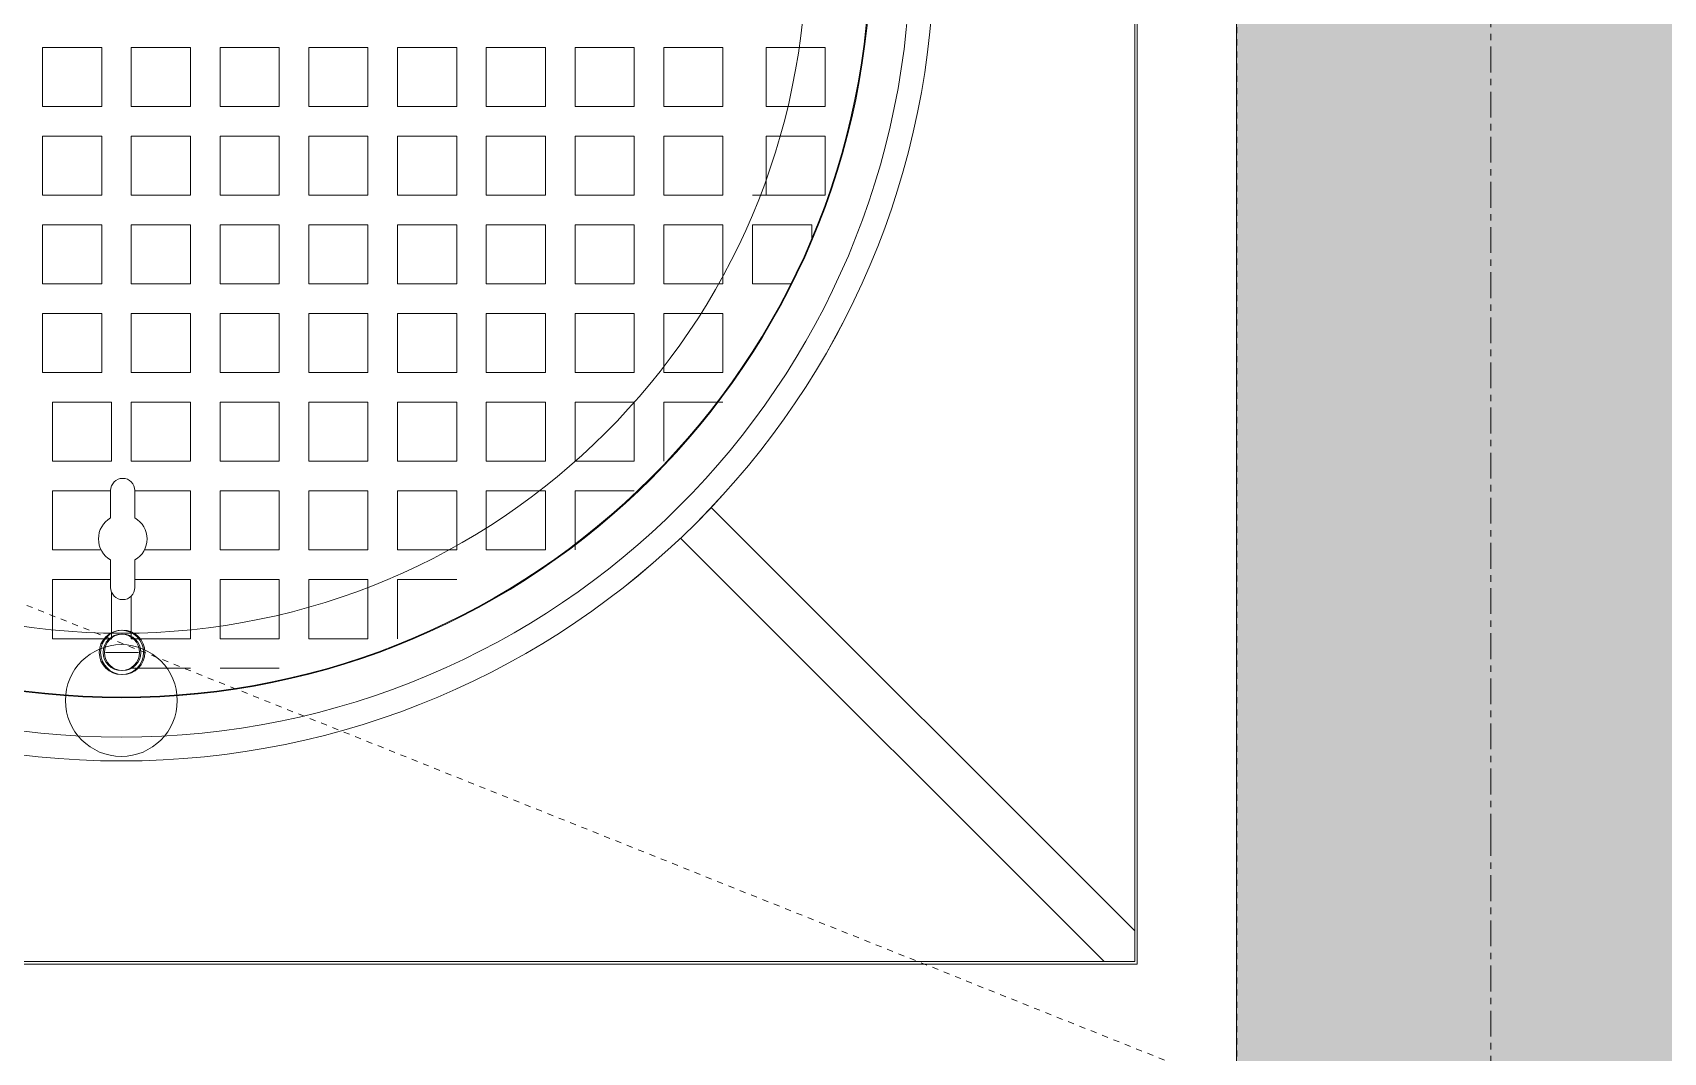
# Model space of a CAD drawing. Header units: millimetres. Extents: x 83532 to 228915, y -7302 to 22802.
# Drawn here: x 122386 to 123189, y 19694 to 20197 of the extents above; entities that cross this region are included whole.
import ezdxf

# ---------------------------------------------------------------- set-up
doc = ezdxf.new("R2010")
doc.units = ezdxf.units.MM
doc.linetypes.add('Dash', pattern=[6, 3, -3])
doc.linetypes.add('Grid Line', pattern=[22.225, 12.7, -3.175, 3.175, -3.175])
for name, color, linetype, lineweight in [('A-DETL-GENF-4', 7, 'Continuous', 18), ('A-FLOR-OVHD', 1, 'Dash', 18), ('C-PRKG', 70, 'Continuous', 18), ('C-PRKG-HDLN', 70, 'Dash', 18), ('G-IMPT', 8, 'Continuous', 18), ('M-EQPM', 50, 'Continuous', 18), ('S-GRID-1', 1, 'Grid Line', 9)]:
    doc.layers.add(name, color=color, linetype=linetype, lineweight=lineweight)

# ---------------------------------------------------------------- blocks, each defined once
blk = doc.blocks.new('BAI XE PCCC - BAI XE PCCC-1477864-TKCS_BỂ XLNT - MẶT BẰNG NẮP BỂ')
at = {"layer": 'C-PRKG-HDLN'}
blk.add_line((15000, -6000), (8063.3, -3225.32), dxfattribs=at)
blk = doc.blocks.new('TKTC_NAP THAM BE XLNT_260130 - TKTC_XREF_260130_NAP THAM BE XLNT_dwg_TTT-HOOD ACCESS - TTT-HOOD ACCESS-1904605-MB BỂ XLNT 2 HẦM 1-3399785-TKCS_BỂ XLNT - MẶT BẰNG NẮP BỂ')
at = {"layer": 'G-IMPT'}
blk.add_line((16.21, -363.03), (0.08, -363.03), dxfattribs=at)
at = {"layer": 'G-IMPT', "flags": 128}
for points in [[(-318.05, -86.1), (-348.05, -86.1), (-348.05, -56.1), (-318.05, -56.1), (-318.05, -86.1), (-348.05, -86.1), (-348.05, -56.1), (-318.05, -56.1), (-318.05, -86.1), (-348.05, -86.1), (-348.05, -56.1), (-318.05, -56.1), (-318.05, -86.1), (-348.05, -86.1), (-348.05, -56.1), (-318.05, -56.1)], [(-266.19, -86.1), (-296.19, -86.1), (-296.19, -56.1), (-266.19, -56.1), (-266.19, -86.1), (-296.19, -86.1), (-296.19, -56.1), (-266.19, -56.1), (-266.19, -86.1), (-296.19, -86.1), (-296.19, -56.1), (-266.19, -56.1), (-266.19, -86.1), (-296.19, -86.1), (-296.19, -56.1), (-266.19, -56.1)], [(-221.19, -86.1), (-251.19, -86.1), (-251.19, -56.1), (-221.19, -56.1), (-221.19, -86.1), (-251.19, -86.1), (-251.19, -56.1), (-221.19, -56.1)], [(-176.19, -86.1), (-206.19, -86.1), (-206.19, -56.1), (-176.19, -56.1), (-176.19, -86.1), (-206.19, -86.1), (-206.19, -56.1), (-176.19, -56.1), (-176.19, -86.1), (-206.19, -86.1), (-206.19, -56.1), (-176.19, -56.1)], [(-131.19, -86.1), (-131.19, -56.1), (-161.19, -56.1), (-161.19, -86.1), (-131.19, -86.1), (-131.19, -56.1), (-161.19, -56.1), (-161.19, -86.1), (-131.19, -86.1), (-161.19, -86.1), (-161.19, -56.1), (-131.19, -56.1), (-131.19, -86.1), (-161.19, -86.1), (-161.19, -56.1), (-131.19, -56.1), (-131.19, -86.1), (-161.19, -86.1), (-161.19, -56.1), (-131.19, -56.1), (-131.19, -86.1), (-161.19, -86.1), (-161.19, -56.1), (-131.19, -56.1), (-131.19, -86.1), (-161.19, -86.1), (-161.19, -56.1), (-131.19, -56.1), (-131.19, -86.1), (-161.19, -86.1), (-161.19, -56.1), (-131.19, -56.1), (-131.19, -86.1), (-161.19, -86.1), (-161.19, -56.1), (-131.19, -56.1), (-131.19, -86.1), (-161.19, -86.1), (-161.19, -56.1), (-131.19, -56.1), (-131.19, -86.1), (-161.19, -86.1), (-161.19, -56.1), (-131.19, -56.1), (-131.19, -86.1), (-161.19, -86.1), (-161.19, -56.1), (-131.19, -56.1)], [(-86.19, -86.1), (-116.19, -86.1), (-116.19, -56.1), (-86.19, -56.1), (-86.19, -86.1), (-116.19, -86.1), (-116.19, -56.1), (-86.19, -56.1), (-86.19, -86.1), (-116.19, -86.1), (-116.19, -56.1), (-86.19, -56.1), (-86.19, -86.1), (-116.19, -86.1), (-116.19, -56.1), (-86.19, -56.1), (-86.19, -86.1), (-116.19, -86.1), (-116.19, -56.1), (-86.19, -56.1), (-86.19, -86.1), (-116.19, -86.1), (-116.19, -56.1), (-86.19, -56.1), (-86.19, -86.1), (-116.19, -86.1), (-116.19, -56.1), (-86.19, -56.1), (-86.19, -86.1), (-116.19, -86.1), (-116.19, -56.1), (-86.19, -56.1)], [(-41.19, -86.1), (-41.19, -56.1), (-71.19, -56.1), (-71.19, -86.1), (-41.19, -86.1), (-41.19, -56.1), (-71.19, -56.1), (-71.19, -86.1), (-41.19, -86.1), (-41.19, -56.1), (-71.19, -56.1), (-71.19, -86.1), (-41.19, -86.1), (-41.19, -56.1), (-71.19, -56.1), (-71.19, -86.1), (-41.19, -86.1), (-71.19, -86.1), (-71.19, -56.1), (-41.19, -56.1), (-41.19, -86.1), (-71.19, -86.1), (-71.19, -56.1), (-41.19, -56.1), (-41.19, -86.1), (-71.19, -86.1), (-71.19, -56.1), (-41.19, -56.1), (-41.19, -86.1), (-71.19, -86.1), (-71.19, -56.1), (-41.19, -56.1)], [(3.81, -86.1), (3.81, -56.1), (-26.19, -56.1), (-26.19, -86.1), (3.81, -86.1), (3.81, -56.1), (-26.19, -56.1), (-26.19, -86.1), (3.81, -86.1), (3.81, -56.1), (-26.19, -56.1), (-26.19, -86.1), (3.81, -86.1), (3.81, -56.1), (-26.19, -56.1), (-26.19, -86.1), (3.81, -86.1), (-26.19, -86.1), (-26.19, -56.1), (3.81, -56.1), (3.81, -86.1), (-26.19, -86.1), (-26.19, -56.1), (3.81, -56.1), (3.81, -86.1), (-26.19, -86.1), (-26.19, -56.1), (3.81, -56.1), (3.81, -86.1), (-26.19, -86.1), (-26.19, -56.1), (3.81, -56.1)], [(48.81, -86.1), (48.81, -56.1), (18.81, -56.1), (18.81, -86.1), (48.81, -86.1), (48.81, -56.1), (18.81, -56.1), (18.81, -86.1), (48.81, -86.1), (48.81, -56.1), (18.81, -56.1), (18.81, -86.1), (48.81, -86.1), (48.81, -56.1), (18.81, -56.1), (18.81, -86.1), (48.81, -86.1), (18.81, -86.1), (18.81, -56.1), (48.81, -56.1), (48.81, -86.1), (18.81, -86.1), (18.81, -56.1), (48.81, -56.1), (48.81, -86.1), (18.81, -86.1), (18.81, -56.1), (48.81, -56.1), (48.81, -86.1), (18.81, -86.1), (18.81, -56.1), (48.81, -56.1)], [(-318.05, -131.1), (-348.05, -131.1), (-348.05, -101.1), (-318.05, -101.1), (-318.05, -131.1), (-348.05, -131.1), (-348.05, -101.1), (-318.05, -101.1), (-318.05, -131.1), (-348.05, -131.1), (-348.05, -101.1), (-318.05, -101.1), (-318.05, -131.1), (-348.05, -131.1), (-348.05, -101.1), (-318.05, -101.1), (-318.05, -131.1), (-348.05, -131.1), (-348.05, -101.1), (-318.05, -101.1), (-318.05, -131.1), (-348.05, -131.1), (-348.05, -101.1), (-318.05, -101.1)], [(-266.19, -131.1), (-266.19, -101.1), (-296.19, -101.1), (-296.19, -131.1), (-266.19, -131.1), (-296.19, -131.1), (-296.19, -101.1), (-266.19, -101.1), (-266.19, -131.1), (-296.19, -131.1), (-296.19, -101.1), (-266.19, -101.1), (-266.19, -131.1), (-296.19, -131.1), (-296.19, -101.1), (-266.19, -101.1), (-266.19, -131.1), (-296.19, -131.1), (-296.19, -101.1), (-266.19, -101.1), (-266.19, -131.1), (-296.19, -131.1), (-296.19, -101.1), (-266.19, -101.1)], [(-221.19, -131.1), (-221.19, -101.1), (-251.19, -101.1), (-251.19, -131.1), (-221.19, -131.1), (-251.19, -131.1), (-251.19, -101.1), (-221.19, -101.1), (-221.19, -131.1), (-251.19, -131.1), (-251.19, -101.1), (-221.19, -101.1), (-221.19, -131.1), (-251.19, -131.1), (-251.19, -101.1), (-221.19, -101.1), (-221.19, -131.1), (-251.19, -131.1), (-251.19, -101.1), (-221.19, -101.1), (-221.19, -131.1), (-251.19, -131.1), (-251.19, -101.1), (-221.19, -101.1), (-221.19, -131.1), (-251.19, -131.1), (-251.19, -101.1), (-221.19, -101.1), (-221.19, -131.1), (-251.19, -131.1), (-251.19, -101.1), (-221.19, -101.1)], [(-176.19, -131.1), (-176.19, -101.1), (-206.19, -101.1), (-206.19, -131.1), (-176.19, -131.1), (-176.19, -101.1), (-206.19, -101.1), (-206.19, -131.1), (-176.19, -131.1), (-176.19, -101.1), (-206.19, -101.1), (-206.19, -131.1), (-176.19, -131.1), (-176.19, -101.1), (-206.19, -101.1), (-206.19, -131.1), (-176.19, -131.1), (-176.19, -101.1), (-206.19, -101.1), (-206.19, -131.1), (-176.19, -131.1), (-176.19, -101.1), (-206.19, -101.1), (-206.19, -131.1), (-176.19, -131.1), (-176.19, -101.1), (-206.19, -101.1), (-206.19, -131.1), (-176.19, -131.1), (-206.19, -131.1), (-206.19, -101.1), (-176.19, -101.1)], [(-131.19, -131.1), (-131.19, -101.1), (-161.19, -101.1), (-161.19, -131.1), (-131.19, -131.1), (-131.19, -101.1), (-161.19, -101.1), (-161.19, -131.1), (-131.19, -131.1), (-131.19, -101.1), (-161.19, -101.1), (-161.19, -131.1), (-131.19, -131.1), (-131.19, -101.1), (-161.19, -101.1), (-161.19, -131.1), (-131.19, -131.1), (-131.19, -101.1), (-161.19, -101.1), (-161.19, -131.1), (-131.19, -131.1), (-131.19, -101.1), (-161.19, -101.1), (-161.19, -131.1), (-131.19, -131.1), (-131.19, -101.1), (-161.19, -101.1), (-161.19, -131.1), (-131.19, -131.1), (-161.19, -131.1), (-161.19, -101.1), (-131.19, -101.1)], [(-86.19, -131.1), (-116.19, -131.1), (-116.19, -101.1), (-86.19, -101.1), (-86.19, -131.1), (-116.19, -131.1), (-116.19, -101.1), (-86.19, -101.1), (-86.19, -131.1), (-116.19, -131.1), (-116.19, -101.1), (-86.19, -101.1), (-86.19, -131.1), (-116.19, -131.1), (-116.19, -101.1), (-86.19, -101.1), (-86.19, -131.1), (-116.19, -131.1), (-116.19, -101.1), (-86.19, -101.1), (-86.19, -131.1), (-116.19, -131.1), (-116.19, -101.1), (-86.19, -101.1), (-86.19, -131.1), (-116.19, -131.1), (-116.19, -101.1), (-86.19, -101.1), (-86.19, -131.1), (-116.19, -131.1), (-116.19, -101.1), (-86.19, -101.1)], [(-41.19, -131.1), (-41.19, -101.1), (-71.19, -101.1), (-71.19, -131.1), (-41.19, -131.1), (-41.19, -101.1), (-71.19, -101.1), (-71.19, -131.1), (-41.19, -131.1), (-41.19, -101.1), (-71.19, -101.1), (-71.19, -131.1), (-41.19, -131.1), (-41.19, -101.1), (-71.19, -101.1), (-71.19, -131.1), (-41.19, -131.1), (-41.19, -101.1), (-71.19, -101.1), (-71.19, -131.1), (-41.19, -131.1), (-41.19, -101.1), (-71.19, -101.1), (-71.19, -131.1), (-41.19, -131.1), (-41.19, -101.1), (-71.19, -101.1), (-71.19, -131.1), (-41.19, -131.1), (-71.19, -131.1), (-71.19, -101.1), (-41.19, -101.1)], [(3.81, -131.1), (3.81, -101.1), (-26.19, -101.1), (-26.19, -131.1), (3.81, -131.1), (3.81, -101.1), (-26.19, -101.1), (-26.19, -131.1), (3.81, -131.1), (3.81, -101.1), (-26.19, -101.1), (-26.19, -131.1), (3.81, -131.1), (3.81, -101.1), (-26.19, -101.1), (-26.19, -131.1), (3.81, -131.1), (3.81, -101.1), (-26.19, -101.1), (-26.19, -131.1), (3.81, -131.1), (3.81, -101.1), (-26.19, -101.1), (-26.19, -131.1), (3.81, -131.1), (3.81, -101.1), (-26.19, -101.1), (-26.19, -131.1), (3.81, -131.1), (-26.19, -131.1), (-26.19, -101.1), (3.81, -101.1)], [(48.81, -131.1), (48.81, -101.1), (18.81, -101.1), (18.81, -131.1), (48.81, -131.1), (48.81, -101.1), (18.81, -101.1), (18.81, -131.1), (48.81, -131.1), (48.81, -101.1), (18.81, -101.1), (18.81, -131.1), (48.81, -131.1), (48.81, -101.1), (18.81, -101.1), (18.81, -131.1), (48.81, -131.1), (48.81, -101.1), (18.81, -101.1), (18.81, -131.1), (48.81, -131.1), (48.81, -101.1), (18.81, -101.1), (18.81, -131.1), (48.81, -131.1), (48.81, -101.1), (18.81, -101.1), (18.81, -131.1), (48.81, -131.1), (18.81, -131.1), (18.81, -101.1), (48.81, -101.1)], [(-341.19, -131.1), (-311.19, -131.1), (-341.19, -131.1), (-311.19, -131.1), (-341.19, -131.1), (-311.19, -131.1)], [(-331.04, -176.1), (-311.19, -176.1), (-311.19, -146.1), (-341.19, -146.1), (-341.19, -154.09), (-341.19, -146.1), (-311.19, -146.1), (-311.19, -176.1), (-331.04, -176.1), (-311.19, -176.1)], [(-311.19, -176.1), (-311.19, -146.1), (-341.19, -146.1), (-341.19, -154.09), (-341.19, -146.1), (-311.19, -146.1)], [(-266.19, -176.1), (-296.19, -176.1), (-296.19, -146.1), (-266.19, -146.1), (-266.19, -176.1), (-296.19, -176.1), (-296.19, -146.1), (-266.19, -146.1), (-266.19, -176.1), (-296.19, -176.1), (-296.19, -146.1), (-266.19, -146.1), (-266.19, -176.1), (-296.19, -176.1), (-296.19, -146.1), (-266.19, -146.1)], [(-221.19, -176.1), (-251.19, -176.1), (-251.19, -146.1), (-221.19, -146.1), (-221.19, -176.1), (-251.19, -176.1), (-251.19, -146.1), (-221.19, -146.1), (-221.19, -176.1), (-251.19, -176.1), (-251.19, -146.1), (-221.19, -146.1), (-221.19, -176.1), (-251.19, -176.1), (-251.19, -146.1), (-221.19, -146.1), (-221.19, -176.1), (-251.19, -176.1), (-251.19, -146.1), (-221.19, -146.1), (-221.19, -176.1), (-251.19, -176.1), (-251.19, -146.1), (-221.19, -146.1), (-221.19, -176.1), (-251.19, -176.1), (-251.19, -146.1), (-221.19, -146.1), (-221.19, -176.1), (-251.19, -176.1), (-251.19, -146.1), (-221.19, -146.1), (-221.19, -176.1), (-251.19, -176.1), (-251.19, -146.1), (-221.19, -146.1)], [(-176.19, -176.1), (-206.19, -176.1), (-206.19, -146.1), (-176.19, -146.1), (-176.19, -176.1), (-206.19, -176.1), (-206.19, -146.1), (-176.19, -146.1), (-176.19, -176.1), (-206.19, -176.1), (-206.19, -146.1), (-176.19, -146.1), (-176.19, -176.1), (-206.19, -176.1), (-206.19, -146.1), (-176.19, -146.1), (-176.19, -176.1), (-206.19, -176.1), (-206.19, -146.1), (-176.19, -146.1), (-176.19, -176.1), (-206.19, -176.1), (-206.19, -146.1), (-176.19, -146.1), (-176.19, -176.1), (-206.19, -176.1), (-206.19, -146.1), (-176.19, -146.1), (-176.19, -176.1), (-206.19, -176.1), (-206.19, -146.1), (-176.19, -146.1), (-176.19, -176.1), (-206.19, -176.1), (-206.19, -146.1), (-176.19, -146.1)], [(-131.19, -176.1), (-161.19, -176.1), (-161.19, -146.1), (-131.19, -146.1), (-131.19, -176.1), (-161.19, -176.1), (-161.19, -146.1), (-131.19, -146.1), (-131.19, -176.1), (-161.19, -176.1), (-161.19, -146.1), (-131.19, -146.1), (-131.19, -176.1), (-161.19, -176.1), (-161.19, -146.1), (-131.19, -146.1), (-131.19, -176.1), (-161.19, -176.1), (-161.19, -146.1), (-131.19, -146.1), (-131.19, -176.1), (-161.19, -176.1), (-161.19, -146.1), (-131.19, -146.1), (-131.19, -176.1), (-161.19, -176.1), (-161.19, -146.1), (-131.19, -146.1), (-131.19, -176.1), (-161.19, -176.1), (-161.19, -146.1), (-131.19, -146.1), (-131.19, -176.1), (-161.19, -176.1), (-161.19, -146.1), (-131.19, -146.1)], [(-86.19, -176.1), (-86.19, -146.1), (-116.19, -146.1), (-116.19, -176.1), (-86.19, -176.1), (-86.19, -146.1), (-116.19, -146.1), (-116.19, -176.1), (-86.19, -176.1), (-86.19, -146.1), (-116.19, -146.1), (-116.19, -176.1), (-86.19, -176.1), (-86.19, -146.1), (-116.19, -146.1), (-116.19, -176.1), (-86.19, -176.1), (-86.19, -146.1), (-116.19, -146.1), (-116.19, -176.1), (-86.19, -176.1), (-86.19, -146.1), (-116.19, -146.1), (-116.19, -176.1), (-86.19, -176.1), (-86.19, -146.1), (-116.19, -146.1), (-116.19, -176.1), (-86.19, -176.1), (-116.19, -176.1), (-116.19, -146.1), (-86.19, -146.1), (-86.19, -176.1), (-116.19, -176.1), (-116.19, -146.1), (-86.19, -146.1)], [(-41.19, -176.1), (-71.19, -176.1), (-71.19, -146.1), (-41.19, -146.1), (-41.19, -176.1), (-71.19, -176.1), (-71.19, -146.1), (-41.19, -146.1), (-41.19, -176.1), (-71.19, -176.1), (-71.19, -146.1), (-41.19, -146.1), (-41.19, -176.1), (-71.19, -176.1), (-71.19, -146.1), (-41.19, -146.1), (-41.19, -176.1), (-71.19, -176.1), (-71.19, -146.1), (-41.19, -146.1), (-41.19, -176.1), (-71.19, -176.1), (-71.19, -146.1), (-41.19, -146.1), (-41.19, -176.1), (-71.19, -176.1), (-71.19, -146.1), (-41.19, -146.1), (-41.19, -176.1), (-71.19, -176.1), (-71.19, -146.1), (-41.19, -146.1), (-41.19, -176.1), (-71.19, -176.1), (-71.19, -146.1), (-41.19, -146.1)], [(3.81, -176.1), (-26.19, -176.1), (-26.19, -146.1), (3.81, -146.1), (3.81, -176.1), (-26.19, -176.1), (-26.19, -146.1), (3.81, -146.1), (3.81, -176.1), (-26.19, -176.1), (-26.19, -146.1), (3.81, -146.1), (3.81, -176.1), (-26.19, -176.1), (-26.19, -146.1), (3.81, -146.1), (3.81, -176.1), (-26.19, -176.1), (-26.19, -146.1), (3.81, -146.1), (3.81, -176.1), (-26.19, -176.1), (-26.19, -146.1), (3.81, -146.1), (3.81, -176.1), (-26.19, -176.1), (-26.19, -146.1), (3.81, -146.1), (3.81, -176.1), (-26.19, -176.1), (-26.19, -146.1), (3.81, -146.1), (3.81, -176.1), (-26.19, -176.1), (-26.19, -146.1), (3.81, -146.1)], [(48.81, -176.1), (18.81, -176.1), (18.81, -146.1), (48.81, -146.1), (48.81, -176.1), (18.81, -176.1), (18.81, -146.1), (48.81, -146.1), (48.81, -176.1), (18.81, -176.1), (18.81, -146.1), (48.81, -146.1), (48.81, -176.1), (18.81, -176.1), (18.81, -146.1), (48.81, -146.1), (48.81, -176.1), (18.81, -176.1), (18.81, -146.1), (48.81, -146.1), (48.81, -176.1), (18.81, -176.1), (18.81, -146.1), (48.81, -146.1), (48.81, -176.1), (18.81, -176.1), (18.81, -146.1), (48.81, -146.1), (48.81, -176.1), (18.81, -176.1), (18.81, -146.1), (48.81, -146.1), (48.81, -176.1), (18.81, -176.1), (18.81, -146.1), (48.81, -146.1)], [(-266.19, -221.1), (-296.19, -221.1), (-296.19, -191.1), (-266.19, -191.1), (-266.19, -221.1), (-296.19, -221.1), (-296.19, -191.1), (-266.19, -191.1), (-266.19, -221.1), (-296.19, -221.1), (-296.19, -191.1), (-266.19, -191.1), (-266.19, -221.1), (-296.19, -221.1), (-296.19, -191.1), (-266.19, -191.1)], [(-221.19, -221.1), (-221.19, -191.1), (-251.19, -191.1), (-251.19, -221.1), (-221.19, -221.1), (-221.19, -191.1), (-251.19, -191.1), (-251.19, -221.1), (-221.19, -221.1), (-221.19, -191.1), (-251.19, -191.1), (-251.19, -221.1), (-221.19, -221.1), (-251.19, -221.1), (-251.19, -191.1), (-221.19, -191.1)], [(-176.19, -221.1), (-206.19, -221.1), (-206.19, -191.1), (-176.19, -191.1), (-176.19, -221.1), (-206.19, -221.1), (-206.19, -191.1), (-176.19, -191.1), (-176.19, -221.1), (-206.19, -221.1), (-206.19, -191.1), (-176.19, -191.1), (-176.19, -221.1), (-206.19, -221.1), (-206.19, -191.1), (-176.19, -191.1)], [(-131.19, -221.1), (-161.19, -221.1), (-161.19, -191.1), (-131.19, -191.1), (-131.19, -221.1), (-161.19, -221.1), (-161.19, -191.1), (-131.19, -191.1), (-131.19, -221.1), (-161.19, -221.1), (-161.19, -191.1), (-131.19, -191.1), (-131.19, -221.1), (-161.19, -221.1), (-161.19, -191.1), (-131.19, -191.1)], [(-86.19, -221.1), (-116.19, -221.1), (-116.19, -191.1), (-86.19, -191.1), (-86.19, -221.1), (-116.19, -221.1), (-116.19, -191.1), (-86.19, -191.1), (-86.19, -221.1), (-116.19, -221.1), (-116.19, -191.1), (-86.19, -191.1), (-86.19, -221.1), (-116.19, -221.1), (-116.19, -191.1), (-86.19, -191.1)], [(-41.19, -221.1), (-71.19, -221.1), (-71.19, -191.1), (-41.19, -191.1), (-41.19, -221.1), (-71.19, -221.1), (-71.19, -191.1), (-41.19, -191.1), (-41.19, -221.1), (-71.19, -221.1), (-71.19, -191.1), (-41.19, -191.1), (-41.19, -221.1), (-71.19, -221.1), (-71.19, -191.1), (-41.19, -191.1)], [(3.81, -221.1), (-26.19, -221.1), (-26.19, -191.1), (3.81, -191.1), (3.81, -221.1), (-26.19, -221.1), (-26.19, -191.1), (3.81, -191.1), (3.81, -221.1), (-26.19, -221.1), (-26.19, -191.1), (3.81, -191.1), (3.81, -221.1), (-26.19, -221.1), (-26.19, -191.1), (3.81, -191.1)], [(48.81, -221.1), (18.81, -221.1), (18.81, -191.1), (48.81, -191.1), (48.81, -221.1), (18.81, -221.1), (18.81, -191.1), (48.81, -191.1), (48.81, -221.1), (18.81, -221.1), (18.81, -191.1), (48.81, -191.1), (48.81, -221.1), (18.81, -221.1), (18.81, -191.1), (48.81, -191.1)], [(-266.19, -266.1), (-266.19, -236.1), (-296.19, -236.1), (-266.19, -236.1), (-266.19, -266.1), (-266.19, -236.1), (-296.19, -236.1), (-266.19, -236.1)], [(-266.19, -266.1), (-266.19, -236.1), (-296.19, -236.1), (-266.19, -236.1)], [(-221.19, -266.1), (-251.19, -266.1), (-251.19, -236.1), (-221.19, -236.1), (-221.19, -266.1), (-251.19, -266.1), (-251.19, -236.1), (-221.19, -236.1), (-221.19, -266.1), (-251.19, -266.1), (-251.19, -236.1), (-221.19, -236.1), (-221.19, -266.1), (-251.19, -266.1), (-251.19, -236.1), (-221.19, -236.1), (-221.19, -266.1), (-251.19, -266.1), (-251.19, -236.1), (-221.19, -236.1), (-221.19, -266.1), (-251.19, -266.1), (-251.19, -236.1), (-221.19, -236.1), (-221.19, -266.1), (-251.19, -266.1), (-251.19, -236.1), (-221.19, -236.1), (-221.19, -266.1), (-251.19, -266.1), (-251.19, -236.1), (-221.19, -236.1), (-221.19, -266.1), (-251.19, -266.1), (-251.19, -236.1), (-221.19, -236.1), (-221.19, -266.1), (-251.19, -266.1), (-251.19, -236.1), (-221.19, -236.1), (-221.19, -266.1), (-251.19, -266.1), (-251.19, -236.1), (-221.19, -236.1), (-221.19, -266.1), (-251.19, -266.1), (-251.19, -236.1), (-221.19, -236.1)], [(-176.19, -266.1), (-206.19, -266.1), (-206.19, -236.1), (-176.19, -236.1), (-176.19, -266.1), (-206.19, -266.1), (-206.19, -236.1), (-176.19, -236.1), (-176.19, -266.1), (-206.19, -266.1), (-206.19, -236.1), (-176.19, -236.1), (-176.19, -266.1), (-206.19, -266.1), (-206.19, -236.1), (-176.19, -236.1), (-176.19, -266.1), (-206.19, -266.1), (-206.19, -236.1), (-176.19, -236.1), (-176.19, -266.1), (-206.19, -266.1), (-206.19, -236.1), (-176.19, -236.1), (-176.19, -266.1), (-206.19, -266.1), (-206.19, -236.1), (-176.19, -236.1), (-176.19, -266.1), (-206.19, -266.1), (-206.19, -236.1), (-176.19, -236.1), (-176.19, -266.1), (-206.19, -266.1), (-206.19, -236.1), (-176.19, -236.1), (-176.19, -266.1), (-206.19, -266.1), (-206.19, -236.1), (-176.19, -236.1), (-176.19, -266.1), (-206.19, -266.1), (-206.19, -236.1), (-176.19, -236.1), (-176.19, -266.1), (-206.19, -266.1), (-206.19, -236.1), (-176.19, -236.1)], [(-131.19, -266.1), (-161.19, -266.1), (-161.19, -236.1), (-131.19, -236.1), (-131.19, -266.1), (-161.19, -266.1), (-161.19, -236.1), (-131.19, -236.1), (-131.19, -266.1), (-161.19, -266.1), (-161.19, -236.1), (-131.19, -236.1), (-131.19, -266.1), (-161.19, -266.1), (-161.19, -236.1), (-131.19, -236.1), (-131.19, -266.1), (-161.19, -266.1), (-161.19, -236.1), (-131.19, -236.1), (-131.19, -266.1), (-161.19, -266.1), (-161.19, -236.1), (-131.19, -236.1), (-131.19, -266.1), (-161.19, -266.1), (-161.19, -236.1), (-131.19, -236.1), (-131.19, -266.1), (-161.19, -266.1), (-161.19, -236.1), (-131.19, -236.1)], [(-41.19, -266.1), (-41.19, -236.1), (-71.19, -236.1), (-71.19, -266.1), (-41.19, -266.1), (-41.19, -236.1), (-71.19, -236.1), (-71.19, -266.1), (-41.19, -266.1), (-71.19, -266.1), (-71.19, -236.1), (-41.19, -236.1), (-41.19, -266.1), (-71.19, -266.1), (-71.19, -236.1), (-41.19, -236.1)], [(3.81, -266.1), (-26.19, -266.1), (-26.19, -236.1), (3.81, -236.1), (3.81, -266.1), (-26.19, -266.1), (-26.19, -236.1), (3.81, -236.1)], [(-176.19, -311.1), (-176.19, -281.1), (-206.19, -281.1), (-206.19, -311.1), (-176.19, -311.1), (-176.19, -281.1), (-206.19, -281.1), (-206.19, -311.1), (-176.19, -311.1), (-176.19, -281.1), (-206.19, -281.1), (-206.19, -311.1), (-176.19, -311.1), (-176.19, -281.1), (-206.19, -281.1), (-206.19, -311.1), (-176.19, -311.1), (-176.19, -281.1), (-206.19, -281.1), (-206.19, -311.1), (-176.19, -311.1), (-176.19, -281.1), (-206.19, -281.1), (-206.19, -311.1), (-176.19, -311.1), (-176.19, -281.1), (-206.19, -281.1), (-206.19, -311.1), (-176.19, -311.1), (-176.19, -281.1), (-206.19, -281.1), (-206.19, -311.1), (-176.19, -311.1), (-176.19, -281.1), (-206.19, -281.1), (-206.19, -311.1), (-176.19, -311.1), (-176.19, -281.1), (-206.19, -281.1), (-206.19, -311.1), (-176.19, -311.1), (-176.19, -281.1), (-206.19, -281.1), (-206.19, -311.1), (-176.19, -311.1), (-176.19, -281.1), (-206.19, -281.1), (-206.19, -311.1), (-176.19, -311.1), (-176.19, -281.1), (-206.19, -281.1), (-206.19, -311.1), (-176.19, -311.1), (-176.19, -281.1), (-206.19, -281.1), (-206.19, -311.1), (-176.19, -311.1), (-176.19, -281.1), (-206.19, -281.1), (-206.19, -311.1), (-176.19, -311.1), (-176.19, -281.1), (-206.19, -281.1), (-206.19, -311.1), (-176.19, -311.1), (-206.19, -311.1), (-176.19, -311.1), (-206.19, -311.1)], [(-131.19, -311.1), (-131.19, -281.1), (-161.19, -281.1), (-161.19, -311.1), (-131.19, -311.1), (-131.19, -281.1), (-161.19, -281.1), (-161.19, -311.1), (-131.19, -311.1), (-131.19, -281.1), (-161.19, -281.1), (-161.19, -311.1), (-131.19, -311.1), (-131.19, -281.1), (-161.19, -281.1), (-161.19, -311.1), (-131.19, -311.1), (-131.19, -281.1), (-161.19, -281.1), (-161.19, -311.1), (-131.19, -311.1), (-131.19, -281.1), (-161.19, -281.1), (-161.19, -311.1), (-131.19, -311.1), (-131.19, -281.1), (-161.19, -281.1), (-161.19, -311.1), (-131.19, -311.1), (-131.19, -281.1), (-161.19, -281.1), (-161.19, -311.1), (-131.19, -311.1), (-161.19, -311.1), (-161.19, -281.1), (-131.19, -281.1), (-131.19, -311.1), (-161.19, -311.1), (-161.19, -281.1), (-131.19, -281.1)], [(-86.19, -311.1), (-116.19, -311.1), (-86.19, -311.1), (-116.19, -311.1), (-86.19, -311.1), (-116.19, -311.1), (-86.19, -311.1), (-116.19, -311.1), (-116.19, -281.1), (-86.19, -281.1), (-86.19, -311.1), (-116.19, -311.1), (-116.19, -281.1), (-86.19, -281.1), (-86.19, -311.1), (-116.19, -311.1), (-116.19, -281.1), (-86.19, -281.1), (-86.19, -311.1), (-116.19, -311.1), (-116.19, -281.1), (-86.19, -281.1)], [(-41.19, -311.1), (-71.19, -311.1), (-71.19, -281.1), (-41.19, -281.1), (-41.19, -311.1), (-71.19, -311.1), (-71.19, -281.1), (-41.19, -281.1), (-41.19, -311.1), (-71.19, -311.1), (-71.19, -281.1), (-41.19, -281.1), (-41.19, -311.1), (-71.19, -311.1), (-71.19, -281.1), (-41.19, -281.1)], [(1.97, -281.1), (-26.19, -281.1), (-26.19, -311.1), (-2.84, -311.1), (-26.19, -311.1), (-26.19, -281.1)], [(19.09, -311.1), (43.81, -311.1)], [(-131.19, -356.1), (-131.19, -326.1), (-161.19, -326.1), (-131.19, -326.1), (-131.19, -356.1), (-131.19, -326.1), (-161.19, -326.1), (-131.19, -326.1)], [(-86.19, -356.1), (-116.19, -356.1), (-116.19, -326.1), (-86.19, -326.1), (-86.19, -356.1), (-116.19, -356.1), (-116.19, -326.1), (-86.19, -326.1), (-86.19, -356.1), (-116.19, -356.1), (-116.19, -326.1), (-86.19, -326.1), (-86.19, -356.1), (-116.19, -356.1), (-116.19, -326.1), (-86.19, -326.1)], [(-41.19, -356.1), (-41.19, -326.1), (-71.19, -326.1), (-71.19, -356.1), (-41.19, -356.1), (-41.19, -326.1), (-71.19, -326.1), (-71.19, -356.1), (-41.19, -356.1), (-41.19, -326.1), (-71.19, -326.1), (-71.19, -356.1), (-41.19, -356.1), (-71.19, -356.1), (-71.19, -326.1), (-41.19, -326.1)], [(1.97, -326.1), (-26.19, -326.1), (-26.19, -356.1), (3.81, -356.1), (3.81, -334.51), (3.81, -356.1), (-26.19, -356.1), (-26.19, -326.1)], [(13.81, -332.49), (13.81, -356.1), (43.81, -356.1), (43.81, -326.1), (14.28, -326.1), (43.81, -326.1), (43.81, -356.1), (13.81, -356.1)], [(0.74, -363.07), (16.87, -363.07)], [(-41.19, -371.1), (-71.19, -371.1), (-41.19, -371.1), (-71.19, -371.1)], [(3.81, -371.1), (-26.19, -371.1)]]:
    blk.add_lwpolyline(points, close=True, dxfattribs=at)
for points in [[(-116.19, -266.1), (-86.19, -266.1), (-86.19, -236.1), (-116.19, -236.1), (-86.19, -236.1), (-86.19, -266.1), (-116.19, -266.1), (-86.19, -266.1), (-116.19, -266.1), (-86.19, -266.1), (-116.19, -266.1), (-86.19, -266.1), (-116.19, -266.1), (-86.19, -266.1), (-86.19, -236.1), (-116.19, -236.1), (-86.19, -236.1), (-86.19, -266.1), (-116.19, -266.1), (-116.19, -236.1)], [(13.81, -266.1), (43.81, -266.1), (43.81, -236.1), (13.81, -236.1), (13.81, -266.1), (43.81, -266.1), (43.81, -236.1), (13.81, -236.1), (13.81, -266.1), (43.81, -266.1), (43.81, -236.1), (13.81, -236.1), (13.81, -266.1), (43.81, -266.1), (43.81, -236.1), (13.81, -236.1), (13.81, -266.1), (43.81, -266.1), (43.81, -236.1), (13.81, -236.1), (13.81, -266.1), (43.81, -266.1), (43.81, -236.1), (13.81, -236.1), (13.81, -266.1), (43.81, -266.1), (43.81, -236.1), (13.81, -236.1), (13.81, -266.1), (43.81, -266.1), (43.81, -236.1), (13.81, -236.1), (13.81, -266.1), (43.81, -266.1), (43.81, -236.1), (13.81, -236.1), (13.81, -266.1), (43.81, -266.1), (43.81, -236.1), (13.81, -236.1), (13.81, -266.1), (43.81, -266.1), (43.81, -236.1), (13.81, -236.1), (13.81, -266.1), (43.81, -266.1), (43.81, -236.1), (13.81, -236.1), (13.81, -266.1), (43.81, -266.1), (43.81, -236.1), (13.81, -236.1), (13.81, -266.1), (43.81, -266.1), (43.81, -236.1), (13.81, -236.1), (13.81, -266.1), (43.81, -266.1), (43.81, -236.1), (13.81, -236.1), (13.81, -266.1), (43.81, -266.1), (43.81, -236.1), (13.81, -236.1), (13.81, -266.1), (43.81, -266.1), (43.81, -236.1), (13.81, -236.1), (13.81, -266.1), (43.81, -266.1), (43.81, -236.1), (13.81, -236.1), (13.81, -266.1), (43.81, -266.1), (43.81, -236.1), (13.81, -236.1), (13.81, -266.1), (43.81, -266.1), (43.81, -236.1), (13.81, -236.1), (13.81, -266.1), (43.81, -266.1), (13.81, -266.1), (13.81, -236.1), (43.81, -236.1), (43.81, -266.1), (13.81, -266.1), (13.81, -236.1), (43.81, -236.1), (43.81, -266.1)], [(-251.19, -281.1), (-221.19, -281.1), (-221.19, -311.1), (-221.19, -281.1), (-251.19, -281.1), (-221.19, -281.1), (-221.19, -311.1)], [(1.97, -280.9), (1.97, -284.39), (1.97, -287.87), (1.97, -291.36), (1.97, -294.85)], [(14.28, -294.85), (14.28, -291.36), (14.28, -287.87), (14.28, -284.39), (14.28, -280.9)], [(14.28, -281.1), (43.81, -281.1), (43.81, -311.1)], [(1.97, -316.17), (1.97, -319.66), (1.97, -323.15), (1.97, -326.64), (1.97, -330.13)], [(14.28, -330.13), (14.28, -326.64), (14.28, -323.15), (14.28, -319.66), (14.28, -316.17)]]:
    blk.add_lwpolyline(points, dxfattribs=at)
at = {"layer": 'G-IMPT'}
for centre, radius in [((8.83, -6.08), 412.07), ((8.81, -6.1), 400), ((8.81, -6.1), 380), ((8.14, -363.03), 11.23), ((8.81, -363.07), 11.23), ((8.81, -363.07), 11.23)]:
    blk.add_circle(centre, radius, dxfattribs=at)
for centre, radius, start, end in [((8.13, -280.9), 6.15, 90, 180), ((8.13, -280.9), 6.15, 360, 90), ((8.13, -305.51), 12.31, 120, 240), ((8.13, -305.51), 12.31, 300, 60), ((8.13, -330.13), 6.15, 180, 270), ((8.13, -330.13), 6.15, 270, 360), ((8.14, -363.03), 9.23, 360, 180), ((8.14, -363.03), 9.23, 0, 180), ((8.81, -363.07), 9.23, 360, 180), ((8.81, -363.07), 9.23, 0, 180), ((8.81, -363.07), 9.23, 360, 180), ((8.81, -363.07), 9.23, 0, 180), ((8.14, -363.03), 9.23, 180, 360), ((8.14, -363.03), 9.23, 180, 360), ((8.81, -363.07), 9.23, 180, 360), ((8.81, -363.07), 9.23, 180, 360), ((8.81, -363.07), 9.23, 180, 360), ((8.81, -363.07), 9.23, 180, 360)]:
    blk.add_arc(centre, radius, start, end, dxfattribs=at)
blk = doc.blocks.new('TKTC_NAP THAM BE XLNT_260130 - TKTC_XREF_260130_NAP THAM BE XLNT_dwg_NAP THAM-3399787-TKCS_BỂ XLNT - MẶT BẰNG NẮP BỂ')
at = {"layer": 'G-IMPT'}
for p, q in [((584593.74, -155522.9), (584802.29, -155314.36)), ((584817.38, -155329.46), (584608.84, -155538))]:
    blk.add_line(p, q, dxfattribs=at)
at = {"layer": 'G-IMPT', "flags": 128}
for points in [[(584592.58, -155539.17), (585592.58, -155539.17), (585592.58, -154539.17), (584592.58, -154539.17)], [(585591.41, -154540.33), (584593.74, -154540.33), (584593.74, -155538), (585591.41, -155538)]]:
    blk.add_lwpolyline(points, close=True, dxfattribs=at)
at = {"layer": 'G-IMPT'}
for centre, radius in [((585092.58, -155039.17), 400), ((585092.58, -155039.17), 368.54), ((585092.58, -155039.17), 337.08), ((585092.58, -155409.39), 27.53)]:
    blk.add_circle(centre, radius, dxfattribs=at)
at = {"xscale": 0.9707134767847465, "yscale": 0.9707134767847465, "zscale": 0.9707134767847465}
blk.add_blockref('TKTC_NAP THAM BE XLNT_260130 - TKTC_XREF_260130_NAP THAM BE XLNT_dwg_TTT-HOOD ACCESS - TTT-HOOD ACCESS-1904605-MB BỂ XLNT 2 HẦM 1-3399785-TKCS_BỂ XLNT - MẶT BẰNG NẮP BỂ', (585084, -155033.27), dxfattribs=at)
blk = doc.blocks.new('TKTC_NAP THAM BE XLNT_260130 - TKTC_XREF_260130_NAP THAM BE XLNT_dwg-3399784-TKCS_BỂ XLNT - MẶT BẰNG NẮP BỂ')
at = {"layer": 'G-IMPT', "flags": 128}
blk.add_lwpolyline([(92027.74, 19937.94), (95027.37, 19937.94), (95027.37, 14388.23), (92027.74, 14388.23)], close=True, dxfattribs=at)
at = {"extrusion": (0, 0, -1), "zscale": -1}
blk.add_blockref('TKTC_NAP THAM BE XLNT_260130 - TKTC_XREF_260130_NAP THAM BE XLNT_dwg_NAP THAM-3399787-TKCS_BỂ XLNT - MẶT BẰNG NẮP BỂ', (-679571.12, 174428.27), dxfattribs=at)
blk = doc.blocks.new('TKTC_NAP THAM BE XLNT_260130 - NẮP THĂM BỂ XLNT-2335565-TKCS_BỂ XLNT - MẶT BẰNG NẮP BỂ')
blk.add_blockref('TKTC_NAP THAM BE XLNT_260130 - TKTC_XREF_260130_NAP THAM BE XLNT_dwg-3399784-TKCS_BỂ XLNT - MẶT BẰNG NẮP BỂ', (-83427.56, -14087.94))

msp = doc.modelspace()

# ---------------------------------------------------------------- hatches: boundary and pattern name
at = {"layer": 'A-DETL-GENF-4'}
h = msp.add_hatch(color=256, dxfattribs=at)
h.paths.add_polyline_path([(119304.12, 14936.94), (126528.81, 14936.94), (126528.81, 21087.23), (111378.81, 21087.23), (111378.81, 14936.94), (119185.64, 14936.94)])
h.paths.add_polyline_path([(111678.81, 15236.94), (111678.81, 16336.31), (115778.81, 16336.31), (115778.81, 15236.94), (113078.81, 15236.94)])
h.paths.add_polyline_path([(125522.53, 15236.94), (125028.81, 15236.94), (125028.81, 17536.94), (126228.81, 17536.94), (126228.81, 15236.94), (126225.98, 15236.94)])
h.paths.add_polyline_path([(118128.51, 15236.94), (118028.81, 15236.94), (118028.81, 20787.23), (119713.81, 20787.23), (119713.81, 15236.94), (119063.47, 15236.94)])
h.paths.add_polyline_path([(121166.61, 15236.94), (119963.81, 15236.94), (119963.81, 20787.23), (122978.81, 20787.23), (122978.81, 15236.94)])
h.paths.add_polyline_path([(116078.81, 15236.94), (116078.81, 20787.23), (117778.81, 20787.23), (117778.81, 15236.94)])
h.paths.add_polyline_path([(124778.81, 15236.94), (123228.81, 15236.94), (123228.81, 17536.94), (124778.81, 17536.94), (124778.81, 15286.94)])
h.paths.add_polyline_path([(114348.81, 16636.31), (113328.81, 16636.31), (113328.81, 19036.94), (114428.81, 19036.94), (114428.81, 16636.31)])
h.paths.add_polyline_path([(112091.41, 16636.31), (111678.81, 16636.31), (111678.81, 20786.94), (113078.81, 20786.94), (113078.81, 16636.31)])
h.paths.add_polyline_path([(115778.81, 16636.31), (114678.81, 16636.31), (114678.81, 19036.94), (115778.81, 19036.94), (115778.81, 17081.76)])
h.paths.add_polyline_path([(124321.32, 17786.94), (123228.81, 17786.94), (123228.81, 20787.23), (126228.81, 20787.23), (126228.81, 17786.94), (124778.81, 17786.94)])
h.paths.add_polyline_path([(115778.81, 19286.94), (113328.81, 19286.94), (113328.81, 20786.94), (115778.81, 20786.94)])

# ---------------------------------------------------------------- linework, layer by layer
at = {"layer": 'A-FLOR-OVHD'}
msp.add_line((122978.81, 20787.23), (122978.81, 15236.94), dxfattribs=at)
at = {"layer": 'S-GRID-1'}
for p, q in [((123103.81, 21678.71), (123103.81, 19803.71)), ((123103.81, 19803.71), (123103.81, 14384.51))]:
    msp.add_line(p, q, dxfattribs=at)

# ---------------------------------------------------------------- block references
at = {"layer": 'C-PRKG', "rotation": 180}
msp.add_blockref('BAI XE PCCC - BAI XE PCCC-1477864-TKCS_BỂ XLNT - MẶT BẰNG NẮP BỂ', (134948.81, 14888.23), dxfattribs=at)
at = {"layer": 'M-EQPM'}
msp.add_blockref('TKTC_NAP THAM BE XLNT_260130 - NẮP THĂM BỂ XLNT-2335565-TKCS_BỂ XLNT - MẶT BẰNG NẮP BỂ', (111378.81, 14936.64), dxfattribs=at)

doc.saveas('drawing.dxf')
